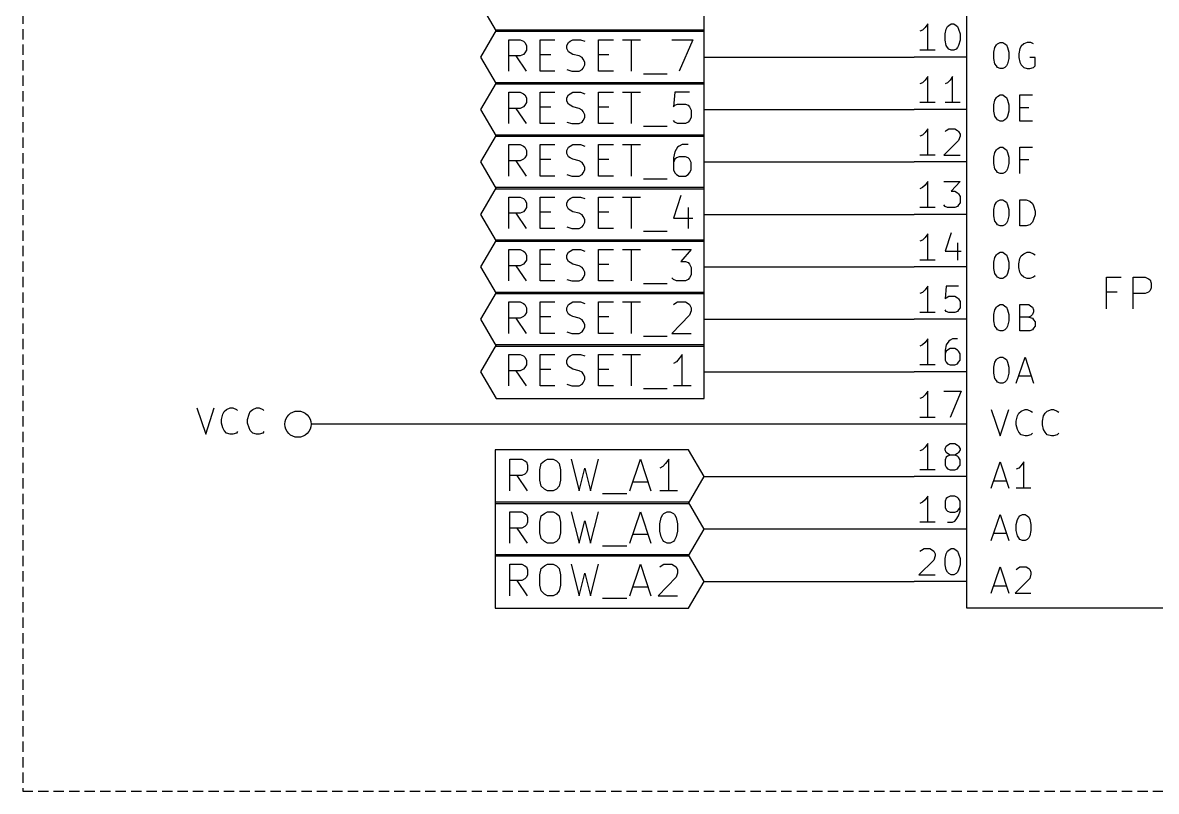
# Model space of a CAD drawing. Extents: x 18 to 282, y -194 to -20.
# Drawn here: x 139.7 to 194.6, y -94 to -56.8 of the extents above; entities that cross this region are included whole.
import ezdxf

# ---------------------------------------------------------------- set-up
doc = ezdxf.new("R2010")
doc.units = 0
doc.header["$MEASUREMENT"] = 0
doc.linetypes.add('DASHED', pattern=[0.75, 0.5, -0.25])
for name, color, linetype in [('BLUE3', 171, 'CONTINUOUS'), ('CYAN2', 4, 'CONTINUOUS'), ('GREEN2', 3, 'CONTINUOUS'), ('LYELLOW', 51, 'CONTINUOUS'), ('RED2', 1, 'CONTINUOUS')]:
    doc.layers.add(name, color=color, linetype=linetype)

msp = doc.modelspace()

# ---------------------------------------------------------------- linework, layer by layer
at = {"layer": 'BLUE3', "linetype": 'DASHED'}
for p, q in [((139.7, -20.32), (139.7, -93.98)), ((139.7, -93.98), (281.94, -93.98))]:
    msp.add_line(p, q, dxfattribs=at)
at = {"layer": 'CYAN2', "linetype": 'CONTINUOUS'}
for p, q in [((186.741, -58.1914), (186.792, -57.9628)), ((186.741, -58.4962), (186.741, -58.1914)), ((186.792, -57.9628), (186.868, -57.8358)), ((186.868, -57.8358), (186.919, -57.785)), ((186.919, -57.785), (187.046, -57.7088)), ((187.046, -57.7088), (187.173, -57.7088)), ((187.173, -57.7088), (187.274, -57.785)), ((187.274, -57.785), (187.35, -57.8358)), ((187.35, -57.8358), (187.401, -57.9628)), ((187.401, -57.9628), (187.477, -58.1914)), ((187.477, -58.1914), (187.477, -58.4962)), ((188.011, -58.0136), (187.96, -58.2676)), ((188.062, -57.8866), (188.011, -58.0136)), ((188.189, -57.785), (188.062, -57.8866)), ((188.366, -57.7088), (188.189, -57.785)), ((188.544, -57.7088), (188.366, -57.7088)), ((188.671, -57.785), (188.544, -57.7088)), ((186.792, -58.7502), (186.741, -58.4962)), ((186.868, -58.8518), (186.792, -58.7502)), ((187.401, -58.7502), (187.35, -58.8518)), ((187.477, -58.4962), (187.401, -58.7502)), ((187.96, -58.2676), (187.96, -58.4454)), ((187.96, -58.4454), (188.011, -58.674)), ((188.011, -58.674), (188.062, -58.801)), ((188.747, -58.4454), (188.493, -58.4454)), ((188.747, -58.8518), (188.747, -58.4454)), ((186.919, -58.928), (186.868, -58.8518)), ((187.046, -58.9788), (186.919, -58.928)), ((187.173, -58.9788), (187.046, -58.9788)), ((187.274, -58.928), (187.173, -58.9788)), ((187.35, -58.8518), (187.274, -58.928)), ((188.062, -58.801), (188.189, -58.928)), ((188.189, -58.928), (188.366, -58.9788)), ((188.366, -58.9788), (188.493, -58.9788)), ((188.493, -58.9788), (188.671, -58.928)), ((188.671, -58.928), (188.747, -58.8518)), ((186.792, -60.5028), (186.868, -60.3758)), ((186.868, -60.3758), (186.919, -60.325)), ((186.919, -60.325), (187.046, -60.2488)), ((187.046, -60.2488), (187.173, -60.2488)), ((187.173, -60.2488), (187.274, -60.325)), ((187.274, -60.325), (187.35, -60.3758)), ((187.35, -60.3758), (187.401, -60.5028)), ((188.011, -61.5188), (188.011, -60.2488)), ((188.011, -60.2488), (188.62, -60.2488)), ((186.741, -60.7314), (186.792, -60.5028)), ((186.741, -61.0362), (186.741, -60.7314)), ((187.401, -60.5028), (187.477, -60.7314)), ((187.477, -60.7314), (187.477, -61.0362)), ((188.011, -60.8584), (188.443, -60.8584)), ((186.792, -61.2902), (186.741, -61.0362)), ((186.868, -61.3918), (186.792, -61.2902)), ((186.919, -61.468), (186.868, -61.3918)), ((187.046, -61.5188), (186.919, -61.468)), ((187.274, -61.468), (187.173, -61.5188)), ((187.35, -61.3918), (187.274, -61.468)), ((187.401, -61.2902), (187.35, -61.3918)), ((187.477, -61.0362), (187.401, -61.2902)), ((187.173, -61.5188), (187.046, -61.5188)), ((188.62, -61.5188), (188.011, -61.5188)), ((186.741, -63.2714), (186.792, -63.0428)), ((186.792, -63.0428), (186.868, -62.9158)), ((186.868, -62.9158), (186.919, -62.865)), ((186.919, -62.865), (187.046, -62.7888)), ((187.046, -62.7888), (187.173, -62.7888)), ((187.173, -62.7888), (187.274, -62.865)), ((187.274, -62.865), (187.35, -62.9158)), ((187.35, -62.9158), (187.401, -63.0428)), ((187.401, -63.0428), (187.477, -63.2714)), ((188.011, -64.0588), (188.011, -62.7888)), ((188.011, -62.7888), (188.62, -62.7888)), ((186.741, -63.5762), (186.741, -63.2714)), ((186.792, -63.8302), (186.741, -63.5762)), ((187.477, -63.5762), (187.401, -63.8302)), ((187.477, -63.2714), (187.477, -63.5762)), ((188.443, -63.3984), (188.011, -63.3984)), ((186.868, -63.9318), (186.792, -63.8302)), ((186.919, -64.008), (186.868, -63.9318)), ((187.046, -64.0588), (186.919, -64.008)), ((187.173, -64.0588), (187.046, -64.0588)), ((187.274, -64.008), (187.173, -64.0588)), ((187.35, -63.9318), (187.274, -64.008)), ((187.401, -63.8302), (187.35, -63.9318)), ((186.919, -65.405), (187.046, -65.3288)), ((187.046, -65.3288), (187.173, -65.3288)), ((187.173, -65.3288), (187.274, -65.405)), ((188.011, -66.5988), (188.011, -65.3288)), ((188.011, -65.3288), (188.316, -65.3288)), ((188.316, -65.3288), (188.493, -65.405)), ((186.741, -65.8114), (186.792, -65.5828)), ((186.741, -66.1162), (186.741, -65.8114)), ((186.792, -65.5828), (186.868, -65.4558)), ((186.868, -65.4558), (186.919, -65.405)), ((187.274, -65.405), (187.35, -65.4558)), ((187.35, -65.4558), (187.401, -65.5828)), ((187.401, -65.5828), (187.477, -65.8114)), ((187.477, -65.8114), (187.477, -66.1162)), ((188.493, -65.405), (188.62, -65.5066)), ((188.62, -65.5066), (188.671, -65.6336)), ((188.671, -65.6336), (188.747, -65.8876)), ((188.747, -65.8876), (188.747, -66.0654)), ((186.792, -66.3702), (186.741, -66.1162)), ((186.868, -66.4718), (186.792, -66.3702)), ((187.401, -66.3702), (187.35, -66.4718)), ((187.477, -66.1162), (187.401, -66.3702)), ((188.62, -66.421), (188.493, -66.548)), ((188.671, -66.294), (188.62, -66.421)), ((188.747, -66.0654), (188.671, -66.294)), ((186.919, -66.548), (186.868, -66.4718)), ((187.046, -66.5988), (186.919, -66.548)), ((187.173, -66.5988), (187.046, -66.5988)), ((187.274, -66.548), (187.173, -66.5988)), ((187.35, -66.4718), (187.274, -66.548)), ((188.316, -66.5988), (188.011, -66.5988)), ((188.493, -66.548), (188.316, -66.5988)), ((186.792, -68.1228), (186.868, -67.9958)), ((186.868, -67.9958), (186.919, -67.945)), ((186.919, -67.945), (187.046, -67.8688)), ((187.046, -67.8688), (187.173, -67.8688)), ((187.173, -67.8688), (187.274, -67.945)), ((187.274, -67.945), (187.35, -67.9958)), ((187.35, -67.9958), (187.401, -68.1228)), ((188.011, -68.1736), (188.062, -68.0466)), ((188.062, -68.0466), (188.189, -67.945)), ((188.189, -67.945), (188.366, -67.8688)), ((188.366, -67.8688), (188.493, -67.8688)), ((188.493, -67.8688), (188.671, -67.945)), ((188.671, -67.945), (188.747, -67.9958)), ((186.741, -68.3514), (186.792, -68.1228)), ((186.741, -68.6562), (186.741, -68.3514)), ((187.401, -68.1228), (187.477, -68.3514)), ((187.477, -68.3514), (187.477, -68.6562)), ((187.96, -68.4276), (188.011, -68.1736)), ((187.96, -68.6054), (187.96, -68.4276)), ((188.011, -68.834), (187.96, -68.6054)), ((186.792, -68.9102), (186.741, -68.6562)), ((186.868, -69.0118), (186.792, -68.9102)), ((186.919, -69.088), (186.868, -69.0118)), ((187.046, -69.1388), (186.919, -69.088)), ((187.173, -69.1388), (187.046, -69.1388)), ((187.274, -69.088), (187.173, -69.1388)), ((187.35, -69.0118), (187.274, -69.088)), ((187.401, -68.9102), (187.35, -69.0118)), ((187.477, -68.6562), (187.401, -68.9102)), ((188.062, -68.961), (188.011, -68.834)), ((188.189, -69.088), (188.062, -68.961)), ((188.366, -69.1388), (188.189, -69.088)), ((188.493, -69.1388), (188.366, -69.1388)), ((188.671, -69.088), (188.493, -69.1388)), ((188.747, -69.0118), (188.671, -69.088)), ((192.202, -70.612), (192.202, -69.088)), ((192.202, -69.088), (192.913, -69.088)), ((193.497, -70.612), (193.497, -69.088)), ((193.497, -69.088), (194.081, -69.088)), ((194.081, -69.088), (194.234, -69.1642)), ((194.234, -69.1642), (194.31, -69.215)), ((194.31, -69.723), (194.234, -69.7992)), ((194.31, -69.215), (194.361, -69.3674)), ((194.361, -69.596), (194.31, -69.723)), ((194.361, -69.3674), (194.361, -69.596)), ((192.71, -69.7992), (192.202, -69.7992)), ((194.081, -69.8754), (193.497, -69.8754)), ((194.234, -69.7992), (194.081, -69.8754)), ((186.741, -70.8914), (186.792, -70.6628)), ((186.792, -70.6628), (186.868, -70.5358)), ((186.868, -70.5358), (186.919, -70.485)), ((186.919, -70.485), (187.046, -70.4088)), ((187.046, -70.4088), (187.173, -70.4088)), ((187.173, -70.4088), (187.274, -70.485)), ((187.274, -70.485), (187.35, -70.5358)), ((187.35, -70.5358), (187.401, -70.6628)), ((187.401, -70.6628), (187.477, -70.8914)), ((188.011, -71.6788), (188.011, -70.4088)), ((188.011, -70.4088), (188.443, -70.4088)), ((188.443, -70.4088), (188.544, -70.485)), ((188.544, -70.485), (188.62, -70.5358)), ((188.62, -70.5358), (188.671, -70.6628)), ((188.671, -70.7644), (188.62, -70.8914)), ((188.671, -70.6628), (188.671, -70.7644)), ((186.741, -71.1962), (186.741, -70.8914)), ((186.792, -71.4502), (186.741, -71.1962)), ((187.477, -71.1962), (187.401, -71.4502)), ((187.477, -70.8914), (187.477, -71.1962)), ((188.443, -71.0184), (188.011, -71.0184)), ((188.544, -70.9676), (188.443, -71.0184)), ((188.443, -71.0184), (188.62, -71.0692)), ((188.62, -70.8914), (188.544, -70.9676)), ((188.62, -71.0692), (188.671, -71.1454)), ((188.671, -71.1454), (188.747, -71.247)), ((188.747, -71.247), (188.747, -71.4502)), ((186.868, -71.5518), (186.792, -71.4502)), ((186.919, -71.628), (186.868, -71.5518)), ((187.046, -71.6788), (186.919, -71.628)), ((187.173, -71.6788), (187.046, -71.6788)), ((187.274, -71.628), (187.173, -71.6788)), ((187.35, -71.5518), (187.274, -71.628)), ((187.401, -71.4502), (187.35, -71.5518)), ((188.493, -71.6788), (188.011, -71.6788)), ((188.62, -71.628), (188.493, -71.6788)), ((188.671, -71.5518), (188.62, -71.628)), ((188.747, -71.4502), (188.671, -71.5518)), ((186.868, -73.0758), (186.919, -73.025)), ((186.919, -73.025), (187.046, -72.9488)), ((187.046, -72.9488), (187.173, -72.9488)), ((187.173, -72.9488), (187.274, -73.025)), ((187.274, -73.025), (187.35, -73.0758)), ((187.833, -74.2188), (188.265, -72.9488)), ((188.265, -72.9488), (188.671, -74.2188)), ((186.741, -73.4314), (186.792, -73.2028)), ((186.741, -73.7362), (186.741, -73.4314)), ((186.792, -73.2028), (186.868, -73.0758)), ((187.35, -73.0758), (187.401, -73.2028)), ((187.401, -73.2028), (187.477, -73.4314)), ((187.477, -73.4314), (187.477, -73.7362)), ((186.792, -73.9902), (186.741, -73.7362)), ((186.868, -74.0918), (186.792, -73.9902)), ((186.919, -74.168), (186.868, -74.0918)), ((187.35, -74.0918), (187.274, -74.168)), ((187.401, -73.9902), (187.35, -74.0918)), ((187.477, -73.7362), (187.401, -73.9902)), ((187.96, -73.8632), (188.544, -73.8632)), ((187.046, -74.2188), (186.919, -74.168)), ((187.173, -74.2188), (187.046, -74.2188)), ((187.274, -74.168), (187.173, -74.2188)), ((148.133, -75.4126), (148.565, -76.6826)), ((148.565, -76.6826), (148.971, -75.4126)), ((149.327, -75.9714), (149.403, -75.7174)), ((149.403, -75.7174), (149.454, -75.5904)), ((149.454, -75.5904), (149.581, -75.4888)), ((149.581, -75.4888), (149.758, -75.4126)), ((149.758, -75.4126), (149.885, -75.4126)), ((149.885, -75.4126), (150.063, -75.4888)), ((150.063, -75.4888), (150.114, -75.5396)), ((150.597, -75.9714), (150.673, -75.7174)), ((150.673, -75.7174), (150.724, -75.5904)), ((150.724, -75.5904), (150.851, -75.4888)), ((150.851, -75.4888), (151.028, -75.4126)), ((151.028, -75.4126), (151.155, -75.4126)), ((151.155, -75.4126), (151.333, -75.4888)), ((151.333, -75.4888), (151.384, -75.5396)), ((186.614, -75.4888), (187.046, -76.7588)), ((187.046, -76.7588), (187.477, -75.4888)), ((187.884, -75.7936), (187.96, -75.6666)), ((187.96, -75.6666), (188.062, -75.565)), ((188.062, -75.565), (188.265, -75.4888)), ((188.265, -75.4888), (188.366, -75.4888)), ((188.366, -75.4888), (188.544, -75.565)), ((188.544, -75.565), (188.62, -75.6158)), ((189.154, -75.7936), (189.23, -75.6666)), ((189.23, -75.6666), (189.332, -75.565)), ((189.332, -75.565), (189.535, -75.4888)), ((189.535, -75.4888), (189.636, -75.4888)), ((189.636, -75.4888), (189.814, -75.565)), ((189.814, -75.565), (189.89, -75.6158)), ((149.327, -76.1492), (149.327, -75.9714)), ((149.403, -76.3778), (149.327, -76.1492)), ((150.597, -76.1492), (150.597, -75.9714)), ((150.673, -76.3778), (150.597, -76.1492)), ((187.833, -76.0476), (187.884, -75.7936)), ((187.833, -76.2254), (187.833, -76.0476)), ((187.884, -76.454), (187.833, -76.2254)), ((189.103, -76.0476), (189.154, -75.7936)), ((189.103, -76.2254), (189.103, -76.0476)), ((189.154, -76.454), (189.103, -76.2254)), ((149.454, -76.5048), (149.403, -76.3778)), ((149.581, -76.6318), (149.454, -76.5048)), ((149.758, -76.6826), (149.581, -76.6318)), ((149.885, -76.6826), (149.758, -76.6826)), ((150.063, -76.6318), (149.885, -76.6826)), ((150.114, -76.5556), (150.063, -76.6318)), ((150.724, -76.5048), (150.673, -76.3778)), ((150.851, -76.6318), (150.724, -76.5048)), ((151.028, -76.6826), (150.851, -76.6318)), ((151.155, -76.6826), (151.028, -76.6826)), ((151.333, -76.6318), (151.155, -76.6826)), ((151.384, -76.5556), (151.333, -76.6318)), ((187.96, -76.581), (187.884, -76.454)), ((188.062, -76.708), (187.96, -76.581)), ((188.265, -76.7588), (188.062, -76.708)), ((188.366, -76.7588), (188.265, -76.7588)), ((188.544, -76.708), (188.366, -76.7588)), ((188.62, -76.6318), (188.544, -76.708)), ((189.23, -76.581), (189.154, -76.454)), ((189.332, -76.708), (189.23, -76.581)), ((189.535, -76.7588), (189.332, -76.708)), ((189.636, -76.7588), (189.535, -76.7588)), ((189.814, -76.708), (189.636, -76.7588)), ((189.89, -76.6318), (189.814, -76.708)), ((186.614, -79.2988), (187.046, -78.0288)), ((187.046, -78.0288), (187.477, -79.2988)), ((187.96, -78.3336), (187.833, -78.3844)), ((188.062, -78.2066), (187.96, -78.3336)), ((188.189, -78.0288), (188.062, -78.2066)), ((188.189, -79.2988), (188.189, -78.0288)), ((186.741, -78.9432), (187.35, -78.9432)), ((188.544, -79.2988), (187.833, -79.2988)), ((186.614, -81.8388), (187.046, -80.5688)), ((187.046, -80.5688), (187.477, -81.8388)), ((187.884, -80.8228), (187.96, -80.6958)), ((187.96, -80.6958), (188.011, -80.645)), ((188.011, -80.645), (188.138, -80.5688)), ((188.138, -80.5688), (188.265, -80.5688)), ((188.265, -80.5688), (188.366, -80.645)), ((188.366, -80.645), (188.443, -80.6958)), ((188.443, -80.6958), (188.493, -80.8228)), ((187.833, -81.0514), (187.884, -80.8228)), ((187.833, -81.3562), (187.833, -81.0514)), ((188.493, -80.8228), (188.544, -81.0514)), ((188.544, -81.0514), (188.544, -81.3562)), ((186.741, -81.4832), (187.35, -81.4832)), ((187.884, -81.6102), (187.833, -81.3562)), ((187.96, -81.7118), (187.884, -81.6102)), ((188.011, -81.788), (187.96, -81.7118)), ((188.138, -81.8388), (188.011, -81.788)), ((188.366, -81.788), (188.265, -81.8388)), ((188.443, -81.7118), (188.366, -81.788)), ((188.493, -81.6102), (188.443, -81.7118)), ((188.544, -81.3562), (188.493, -81.6102)), ((188.265, -81.8388), (188.138, -81.8388)), ((186.614, -84.3788), (187.046, -83.1088)), ((187.046, -83.1088), (187.477, -84.3788)), ((187.833, -83.2358), (187.884, -83.185)), ((187.884, -83.185), (188.011, -83.1088)), ((188.011, -83.1088), (188.316, -83.1088)), ((188.316, -83.1088), (188.443, -83.185)), ((188.443, -83.185), (188.493, -83.2358)), ((188.493, -83.2358), (188.544, -83.3628)), ((188.544, -83.4644), (188.493, -83.6676)), ((188.544, -83.3628), (188.544, -83.4644)), ((188.493, -83.6676), (187.782, -84.3788)), ((186.741, -84.0232), (187.35, -84.0232)), ((187.782, -84.3788), (188.544, -84.3788))]:
    msp.add_line(p, q, dxfattribs=at)
at = {"layer": 'GREEN2', "linetype": 'CONTINUOUS'}
for p, q in [((172.72, -58.42), (182.88, -58.42)), ((172.72, -60.96), (182.88, -60.96)), ((172.72, -63.5), (182.88, -63.5)), ((172.72, -66.04), (182.88, -66.04)), ((172.72, -68.58), (182.88, -68.58)), ((172.72, -71.12), (182.88, -71.12)), ((172.72, -73.66), (182.88, -73.66)), ((182.88, -76.2), (154.94, -76.2)), ((172.72, -78.74), (182.88, -78.74)), ((182.88, -81.28), (172.72, -81.28)), ((172.72, -83.82), (182.88, -83.82))]:
    msp.add_line(p, q, dxfattribs=at)
at = {"layer": 'LYELLOW', "linetype": 'CONTINUOUS'}
for p, q in [((185.42, -34.29), (185.42, -85.09)), ((185.42, -85.09), (208.28, -85.09))]:
    msp.add_line(p, q, dxfattribs=at)
at = {"layer": 'RED2', "linetype": 'CONTINUOUS'}
for p, q in [((185.42, -34.29), (185.42, -85.09)), ((161.874, -55.88), (162.636, -57.1754)), ((172.72, -57.1754), (172.72, -55.88)), ((183.413, -56.9976), (183.286, -57.1246)), ((183.54, -56.8198), (183.413, -56.9976)), ((183.54, -58.0898), (183.54, -56.8198)), ((184.379, -57.3024), (184.429, -57.0738)), ((184.429, -57.0738), (184.506, -56.9468)), ((184.506, -56.9468), (184.556, -56.896)), ((184.556, -56.896), (184.683, -56.8198)), ((184.683, -56.8198), (184.81, -56.8198)), ((184.81, -56.8198), (184.912, -56.896)), ((184.912, -56.896), (184.988, -56.9468)), ((184.988, -56.9468), (185.039, -57.0738)), ((185.039, -57.0738), (185.115, -57.3024)), ((162.636, -57.1246), (161.874, -58.42)), ((172.72, -57.1246), (162.636, -57.1246)), ((162.636, -57.1754), (172.72, -57.1754)), ((163.246, -59.1058), (163.246, -57.5818)), ((163.246, -57.5818), (163.805, -57.5818)), ((163.805, -57.5818), (163.957, -57.658)), ((163.957, -57.658), (164.033, -57.7088)), ((164.77, -59.1058), (164.77, -57.5818)), ((164.77, -57.5818), (165.481, -57.5818)), ((166.141, -57.7088), (166.218, -57.658)), ((166.218, -57.658), (166.345, -57.5818)), ((166.345, -57.5818), (166.726, -57.5818)), ((166.726, -57.5818), (166.929, -57.658)), ((167.589, -59.1058), (167.589, -57.5818)), ((167.589, -57.5818), (168.326, -57.5818)), ((168.758, -57.5818), (169.621, -57.5818)), ((169.189, -59.1058), (169.189, -57.5818)), ((171.145, -57.5818), (172.161, -57.5818)), ((172.161, -57.5818), (171.501, -59.1058)), ((172.72, -58.42), (172.72, -57.1246)), ((183.286, -57.1246), (183.159, -57.1754)), ((184.379, -57.6072), (184.379, -57.3024)), ((184.429, -57.8612), (184.379, -57.6072)), ((185.115, -57.6072), (185.039, -57.8612)), ((185.115, -57.3024), (185.115, -57.6072)), ((164.033, -57.7088), (164.109, -57.8612)), ((164.109, -58.0898), (164.033, -58.2168)), ((164.109, -57.8612), (164.109, -58.0898)), ((166.065, -57.8612), (166.141, -57.7088)), ((166.065, -58.0136), (166.065, -57.8612)), ((166.141, -58.166), (166.065, -58.0136)), ((166.218, -58.2168), (166.141, -58.166)), ((183.896, -58.0898), (183.159, -58.0898)), ((184.506, -57.9628), (184.429, -57.8612)), ((184.556, -58.039), (184.506, -57.9628)), ((184.683, -58.0898), (184.556, -58.039)), ((184.81, -58.0898), (184.683, -58.0898)), ((184.912, -58.039), (184.81, -58.0898)), ((184.988, -57.9628), (184.912, -58.039)), ((185.039, -57.8612), (184.988, -57.9628)), ((161.874, -58.42), (162.636, -59.7154)), ((163.805, -58.3692), (163.246, -58.3692)), ((164.109, -59.1058), (163.601, -58.3692)), ((163.957, -58.293), (163.805, -58.3692)), ((164.033, -58.2168), (163.957, -58.293)), ((164.77, -58.293), (165.278, -58.293)), ((166.345, -58.293), (166.218, -58.2168)), ((166.649, -58.3692), (166.345, -58.293)), ((166.802, -58.4454), (166.649, -58.3692)), ((166.853, -58.5216), (166.802, -58.4454)), ((166.929, -58.674), (166.853, -58.5216)), ((166.929, -58.801), (166.929, -58.674)), ((167.589, -58.293), (168.097, -58.293)), ((172.72, -59.7154), (172.72, -58.42)), ((185.42, -58.42), (182.88, -58.42)), ((165.481, -59.1058), (164.77, -59.1058)), ((166.065, -59.0296), (166.294, -59.1058)), ((166.294, -59.1058), (166.649, -59.1058)), ((166.649, -59.1058), (166.802, -59.0296)), ((166.802, -59.0296), (166.853, -58.9534)), ((166.853, -58.9534), (166.929, -58.801)), ((168.326, -59.1058), (167.589, -59.1058)), ((169.774, -59.2328), (170.917, -59.2328)), ((162.636, -59.6646), (161.874, -60.96)), ((172.72, -59.6646), (162.636, -59.6646)), ((162.636, -59.7154), (172.72, -59.7154)), ((172.72, -60.96), (172.72, -59.6646)), ((183.286, -59.6646), (183.159, -59.7154)), ((183.413, -59.5376), (183.286, -59.6646)), ((183.54, -59.3598), (183.413, -59.5376)), ((183.54, -60.6298), (183.54, -59.3598)), ((184.506, -59.6646), (184.379, -59.7154)), ((184.633, -59.5376), (184.506, -59.6646)), ((184.734, -59.3598), (184.633, -59.5376)), ((184.734, -60.6298), (184.734, -59.3598)), ((163.246, -61.6458), (163.246, -60.1218)), ((163.246, -60.1218), (163.805, -60.1218)), ((163.805, -60.1218), (163.957, -60.198)), ((163.957, -60.198), (164.033, -60.2488)), ((164.033, -60.2488), (164.109, -60.4012)), ((164.109, -60.4012), (164.109, -60.6298)), ((164.77, -61.6458), (164.77, -60.1218)), ((164.77, -60.1218), (165.481, -60.1218)), ((166.065, -60.4012), (166.141, -60.2488)), ((166.065, -60.5536), (166.065, -60.4012)), ((166.141, -60.2488), (166.218, -60.198)), ((166.218, -60.198), (166.345, -60.1218)), ((166.345, -60.1218), (166.726, -60.1218)), ((166.726, -60.1218), (166.929, -60.198)), ((167.589, -61.6458), (167.589, -60.1218)), ((167.589, -60.1218), (168.326, -60.1218)), ((168.758, -60.1218), (169.621, -60.1218)), ((169.189, -61.6458), (169.189, -60.1218)), ((171.298, -60.1218), (171.221, -60.833)), ((172.009, -60.1218), (171.298, -60.1218)), ((163.805, -60.9092), (163.246, -60.9092)), ((164.109, -61.6458), (163.601, -60.9092)), ((163.957, -60.833), (163.805, -60.9092)), ((164.033, -60.7568), (163.957, -60.833)), ((164.109, -60.6298), (164.033, -60.7568)), ((164.77, -60.833), (165.278, -60.833)), ((166.141, -60.706), (166.065, -60.5536)), ((166.218, -60.7568), (166.141, -60.706)), ((166.345, -60.833), (166.218, -60.7568)), ((166.649, -60.9092), (166.345, -60.833)), ((166.802, -60.9854), (166.649, -60.9092)), ((167.589, -60.833), (168.097, -60.833)), ((171.221, -60.833), (171.298, -60.7568)), ((171.298, -60.7568), (171.425, -60.706)), ((171.425, -60.706), (171.806, -60.706)), ((171.806, -60.706), (171.933, -60.7568)), ((171.933, -60.7568), (172.009, -60.833)), ((172.009, -60.833), (172.085, -60.9854)), ((183.896, -60.6298), (183.159, -60.6298)), ((185.115, -60.6298), (184.379, -60.6298)), ((161.874, -60.96), (162.636, -62.2554)), ((166.853, -61.0616), (166.802, -60.9854)), ((166.802, -61.5696), (166.853, -61.4934)), ((166.929, -61.214), (166.853, -61.0616)), ((166.853, -61.4934), (166.929, -61.341)), ((166.929, -61.341), (166.929, -61.214)), ((171.298, -61.5696), (171.221, -61.4934)), ((172.009, -61.4934), (171.933, -61.5696)), ((172.085, -61.341), (172.009, -61.4934)), ((172.085, -60.9854), (172.085, -61.341)), ((172.72, -62.2554), (172.72, -60.96)), ((185.42, -60.96), (182.88, -60.96)), ((165.481, -61.6458), (164.77, -61.6458)), ((166.065, -61.5696), (166.294, -61.6458)), ((166.294, -61.6458), (166.649, -61.6458)), ((166.649, -61.6458), (166.802, -61.5696)), ((168.326, -61.6458), (167.589, -61.6458)), ((169.774, -61.7728), (170.917, -61.7728)), ((171.425, -61.6458), (171.298, -61.5696)), ((171.806, -61.6458), (171.425, -61.6458)), ((171.933, -61.5696), (171.806, -61.6458)), ((183.54, -61.8998), (183.413, -62.0776)), ((183.54, -63.1698), (183.54, -61.8998)), ((184.379, -62.0268), (184.429, -61.976)), ((184.429, -61.976), (184.556, -61.8998)), ((184.556, -61.8998), (184.861, -61.8998)), ((184.861, -61.8998), (184.988, -61.976)), ((184.988, -61.976), (185.039, -62.0268)), ((185.039, -62.0268), (185.115, -62.1538)), ((162.636, -62.2046), (161.874, -63.5)), ((172.72, -62.2046), (162.636, -62.2046)), ((162.636, -62.2554), (172.72, -62.2554)), ((172.72, -63.5), (172.72, -62.2046)), ((183.286, -62.2046), (183.159, -62.2554)), ((183.413, -62.0776), (183.286, -62.2046)), ((185.039, -62.4586), (184.328, -63.1698)), ((185.115, -62.2554), (185.039, -62.4586)), ((185.115, -62.1538), (185.115, -62.2554)), ((163.246, -64.1858), (163.246, -62.6618)), ((163.246, -62.6618), (163.805, -62.6618)), ((163.805, -62.6618), (163.957, -62.738)), ((163.957, -62.738), (164.033, -62.7888)), ((164.033, -62.7888), (164.109, -62.9412)), ((164.109, -62.9412), (164.109, -63.1698)), ((164.77, -64.1858), (164.77, -62.6618)), ((164.77, -62.6618), (165.481, -62.6618)), ((166.065, -62.9412), (166.141, -62.7888)), ((166.065, -63.0936), (166.065, -62.9412)), ((166.141, -63.246), (166.065, -63.0936)), ((166.141, -62.7888), (166.218, -62.738)), ((166.218, -62.738), (166.345, -62.6618)), ((166.345, -62.6618), (166.726, -62.6618)), ((166.726, -62.6618), (166.929, -62.738)), ((167.589, -64.1858), (167.589, -62.6618)), ((167.589, -62.6618), (168.326, -62.6618)), ((168.758, -62.6618), (169.621, -62.6618)), ((169.189, -64.1858), (169.189, -62.6618)), ((171.298, -63.0174), (171.221, -63.2968)), ((171.425, -62.7888), (171.298, -63.0174)), ((171.501, -62.738), (171.425, -62.7888)), ((171.653, -62.6618), (171.501, -62.738)), ((171.933, -62.6618), (171.653, -62.6618)), ((161.874, -63.5), (162.636, -64.7954)), ((163.805, -63.4492), (163.246, -63.4492)), ((164.109, -64.1858), (163.601, -63.4492)), ((163.957, -63.373), (163.805, -63.4492)), ((164.033, -63.2968), (163.957, -63.373)), ((164.109, -63.1698), (164.033, -63.2968)), ((164.77, -63.373), (165.278, -63.373)), ((166.218, -63.2968), (166.141, -63.246)), ((166.345, -63.373), (166.218, -63.2968)), ((166.649, -63.4492), (166.345, -63.373)), ((166.802, -63.5254), (166.649, -63.4492)), ((166.853, -63.6016), (166.802, -63.5254)), ((166.929, -63.754), (166.853, -63.6016)), ((167.589, -63.373), (168.097, -63.373)), ((171.221, -63.2968), (171.221, -63.881)), ((171.298, -63.373), (171.221, -63.5254)), ((171.374, -63.2968), (171.298, -63.373)), ((171.501, -63.246), (171.374, -63.2968)), ((171.806, -63.246), (171.501, -63.246)), ((171.933, -63.2968), (171.806, -63.246)), ((172.009, -63.373), (171.933, -63.2968)), ((172.085, -63.5254), (172.009, -63.373)), ((172.085, -63.881), (172.085, -63.5254)), ((172.72, -64.7954), (172.72, -63.5)), ((185.42, -63.5), (182.88, -63.5)), ((183.896, -63.1698), (183.159, -63.1698)), ((184.328, -63.1698), (185.115, -63.1698)), ((165.481, -64.1858), (164.77, -64.1858)), ((166.065, -64.1096), (166.294, -64.1858)), ((166.294, -64.1858), (166.649, -64.1858)), ((166.649, -64.1858), (166.802, -64.1096)), ((166.802, -64.1096), (166.853, -64.0334)), ((166.853, -64.0334), (166.929, -63.881)), ((166.929, -63.881), (166.929, -63.754)), ((168.326, -64.1858), (167.589, -64.1858)), ((171.221, -63.881), (171.298, -64.0334)), ((171.298, -64.0334), (171.374, -64.1096)), ((171.374, -64.1096), (171.501, -64.1858)), ((171.501, -64.1858), (171.806, -64.1858)), ((171.806, -64.1858), (171.933, -64.1096)), ((171.933, -64.1096), (172.009, -64.0334)), ((172.009, -64.0334), (172.085, -63.881)), ((162.636, -64.7446), (161.874, -66.04)), ((172.72, -64.7446), (162.636, -64.7446)), ((162.636, -64.7954), (172.72, -64.7954)), ((169.774, -64.3128), (170.917, -64.3128)), ((172.72, -66.04), (172.72, -64.7446)), ((183.286, -64.7446), (183.159, -64.7954)), ((183.413, -64.6176), (183.286, -64.7446)), ((183.54, -64.4398), (183.413, -64.6176)), ((183.54, -65.7098), (183.54, -64.4398)), ((184.328, -64.4398), (185.115, -64.4398)), ((185.115, -64.4398), (184.683, -64.9224)), ((163.246, -66.7258), (163.246, -65.2018)), ((163.246, -65.2018), (163.805, -65.2018)), ((163.805, -65.2018), (163.957, -65.278)), ((163.957, -65.278), (164.033, -65.3288)), ((164.033, -65.3288), (164.109, -65.4812)), ((164.77, -66.7258), (164.77, -65.2018)), ((164.77, -65.2018), (165.481, -65.2018)), ((166.065, -65.4812), (166.141, -65.3288)), ((166.141, -65.3288), (166.218, -65.278)), ((166.218, -65.278), (166.345, -65.2018)), ((166.345, -65.2018), (166.726, -65.2018)), ((166.726, -65.2018), (166.929, -65.278)), ((167.589, -66.7258), (167.589, -65.2018)), ((167.589, -65.2018), (168.326, -65.2018)), ((168.758, -65.2018), (169.621, -65.2018)), ((169.189, -66.7258), (169.189, -65.2018)), ((171.577, -65.1256), (171.221, -66.2178)), ((184.683, -64.9224), (184.861, -64.9224)), ((184.861, -64.9224), (184.988, -64.9986)), ((184.988, -64.9986), (185.039, -65.0494)), ((185.039, -65.0494), (185.115, -65.1764)), ((185.115, -65.1764), (185.115, -65.4812)), ((164.033, -65.8368), (163.957, -65.913)), ((164.109, -65.7098), (164.033, -65.8368)), ((164.109, -65.4812), (164.109, -65.7098)), ((166.065, -65.6336), (166.065, -65.4812)), ((166.141, -65.786), (166.065, -65.6336)), ((166.218, -65.8368), (166.141, -65.786)), ((166.345, -65.913), (166.218, -65.8368)), ((171.933, -65.7098), (171.933, -66.7258)), ((183.896, -65.7098), (183.159, -65.7098)), ((184.379, -65.659), (184.328, -65.5828)), ((184.506, -65.7098), (184.379, -65.659)), ((184.861, -65.7098), (184.506, -65.7098)), ((184.988, -65.659), (184.861, -65.7098)), ((185.039, -65.5828), (184.988, -65.659)), ((185.115, -65.4812), (185.039, -65.5828)), ((161.874, -66.04), (162.636, -67.3354)), ((163.805, -65.9892), (163.246, -65.9892)), ((164.109, -66.7258), (163.601, -65.9892)), ((163.957, -65.913), (163.805, -65.9892)), ((164.77, -65.913), (165.278, -65.913)), ((166.649, -65.9892), (166.345, -65.913)), ((166.802, -66.0654), (166.649, -65.9892)), ((166.853, -66.1416), (166.802, -66.0654)), ((166.929, -66.294), (166.853, -66.1416)), ((166.853, -66.5734), (166.929, -66.421)), ((166.929, -66.421), (166.929, -66.294)), ((167.589, -65.913), (168.097, -65.913)), ((171.221, -66.2178), (172.161, -66.2178)), ((172.72, -67.3354), (172.72, -66.04)), ((185.42, -66.04), (182.88, -66.04)), ((165.481, -66.7258), (164.77, -66.7258)), ((166.065, -66.6496), (166.294, -66.7258)), ((166.294, -66.7258), (166.649, -66.7258)), ((166.649, -66.7258), (166.802, -66.6496)), ((166.802, -66.6496), (166.853, -66.5734)), ((168.326, -66.7258), (167.589, -66.7258)), ((169.774, -66.8528), (170.917, -66.8528)), ((183.54, -66.9798), (183.413, -67.1576)), ((183.54, -68.2498), (183.54, -66.9798)), ((184.683, -66.929), (184.379, -67.818)), ((162.636, -67.2846), (161.874, -68.58)), ((172.72, -67.2846), (162.636, -67.2846)), ((162.636, -67.3354), (172.72, -67.3354)), ((172.72, -68.58), (172.72, -67.2846)), ((183.286, -67.2846), (183.159, -67.3354)), ((183.413, -67.1576), (183.286, -67.2846)), ((184.988, -67.4116), (184.988, -68.2498)), ((163.246, -69.2658), (163.246, -67.7418)), ((163.246, -67.7418), (163.805, -67.7418)), ((163.805, -67.7418), (163.957, -67.818)), ((163.957, -67.818), (164.033, -67.8688)), ((164.033, -67.8688), (164.109, -68.0212)), ((164.109, -68.0212), (164.109, -68.2498)), ((164.77, -69.2658), (164.77, -67.7418)), ((164.77, -67.7418), (165.481, -67.7418)), ((166.065, -68.0212), (166.141, -67.8688)), ((166.065, -68.1736), (166.065, -68.0212)), ((166.141, -67.8688), (166.218, -67.818)), ((166.218, -67.818), (166.345, -67.7418)), ((166.345, -67.7418), (166.726, -67.7418)), ((166.726, -67.7418), (166.929, -67.818)), ((167.589, -69.2658), (167.589, -67.7418)), ((167.589, -67.7418), (168.326, -67.7418)), ((168.758, -67.7418), (169.621, -67.7418)), ((169.189, -69.2658), (169.189, -67.7418)), ((171.145, -67.7418), (172.085, -67.7418)), ((172.085, -67.7418), (171.577, -68.326)), ((184.379, -67.818), (185.166, -67.818)), ((161.874, -68.58), (162.636, -69.8754)), ((163.805, -68.5292), (163.246, -68.5292)), ((164.109, -69.2658), (163.601, -68.5292)), ((163.957, -68.453), (163.805, -68.5292)), ((164.033, -68.3768), (163.957, -68.453)), ((164.109, -68.2498), (164.033, -68.3768)), ((164.77, -68.453), (165.278, -68.453)), ((166.141, -68.326), (166.065, -68.1736)), ((166.218, -68.3768), (166.141, -68.326)), ((166.345, -68.453), (166.218, -68.3768)), ((166.649, -68.5292), (166.345, -68.453)), ((166.802, -68.6054), (166.649, -68.5292)), ((166.853, -68.6816), (166.802, -68.6054)), ((167.589, -68.453), (168.097, -68.453)), ((171.577, -68.326), (171.806, -68.326)), ((171.806, -68.326), (171.933, -68.3768)), ((171.933, -68.3768), (172.009, -68.453)), ((172.009, -68.453), (172.085, -68.6054)), ((172.085, -68.6054), (172.085, -68.961)), ((172.72, -69.8754), (172.72, -68.58)), ((185.42, -68.58), (182.88, -68.58)), ((183.896, -68.2498), (183.159, -68.2498)), ((166.065, -69.1896), (166.294, -69.2658)), ((166.649, -69.2658), (166.802, -69.1896)), ((166.802, -69.1896), (166.853, -69.1134)), ((166.929, -68.834), (166.853, -68.6816)), ((166.853, -69.1134), (166.929, -68.961)), ((166.929, -68.961), (166.929, -68.834)), ((171.221, -69.1896), (171.145, -69.1134)), ((171.374, -69.2658), (171.221, -69.1896)), ((171.933, -69.1896), (171.806, -69.2658)), ((172.009, -69.1134), (171.933, -69.1896)), ((172.085, -68.961), (172.009, -69.1134)), ((165.481, -69.2658), (164.77, -69.2658)), ((166.294, -69.2658), (166.649, -69.2658)), ((168.326, -69.2658), (167.589, -69.2658)), ((169.774, -69.3928), (170.917, -69.3928)), ((171.806, -69.2658), (171.374, -69.2658)), ((183.413, -69.6976), (183.286, -69.8246)), ((183.54, -69.5198), (183.413, -69.6976)), ((183.54, -70.7898), (183.54, -69.5198)), ((184.429, -69.5198), (184.379, -70.1294)), ((185.039, -69.5198), (184.429, -69.5198)), ((162.636, -69.8246), (161.874, -71.12)), ((172.72, -69.8246), (162.636, -69.8246)), ((162.636, -69.8754), (172.72, -69.8754)), ((163.246, -71.8058), (163.246, -70.2818)), ((163.246, -70.2818), (163.805, -70.2818)), ((163.805, -70.2818), (163.957, -70.358)), ((164.77, -71.8058), (164.77, -70.2818)), ((164.77, -70.2818), (165.481, -70.2818)), ((166.218, -70.358), (166.345, -70.2818)), ((166.345, -70.2818), (166.726, -70.2818)), ((166.726, -70.2818), (166.929, -70.358)), ((167.589, -71.8058), (167.589, -70.2818)), ((167.589, -70.2818), (168.326, -70.2818)), ((168.758, -70.2818), (169.621, -70.2818)), ((169.189, -71.8058), (169.189, -70.2818)), ((171.298, -70.358), (171.425, -70.2818)), ((171.425, -70.2818), (171.806, -70.2818)), ((171.806, -70.2818), (171.933, -70.358)), ((172.72, -71.12), (172.72, -69.8246)), ((183.286, -69.8246), (183.159, -69.8754)), ((184.379, -70.1294), (184.429, -70.0786)), ((184.429, -70.0786), (184.556, -70.0024)), ((184.556, -70.0024), (184.861, -70.0024)), ((184.861, -70.0024), (184.988, -70.0786)), ((184.988, -70.0786), (185.039, -70.1294)), ((185.039, -70.1294), (185.115, -70.2564)), ((185.115, -70.2564), (185.115, -70.5612)), ((163.957, -70.358), (164.033, -70.4088)), ((164.033, -70.4088), (164.109, -70.5612)), ((164.109, -70.7898), (164.033, -70.9168)), ((164.109, -70.5612), (164.109, -70.7898)), ((166.065, -70.5612), (166.141, -70.4088)), ((166.065, -70.7136), (166.065, -70.5612)), ((166.141, -70.866), (166.065, -70.7136)), ((166.141, -70.4088), (166.218, -70.358)), ((171.221, -70.4088), (171.298, -70.358)), ((171.933, -70.358), (172.009, -70.4088)), ((172.009, -70.4088), (172.085, -70.5612)), ((172.085, -70.7136), (172.009, -70.9168)), ((172.085, -70.5612), (172.085, -70.7136)), ((183.896, -70.7898), (183.159, -70.7898)), ((184.429, -70.739), (184.379, -70.6628)), ((184.556, -70.7898), (184.429, -70.739)), ((184.861, -70.7898), (184.556, -70.7898)), ((184.988, -70.739), (184.861, -70.7898)), ((185.039, -70.6628), (184.988, -70.739)), ((185.115, -70.5612), (185.039, -70.6628)), ((161.874, -71.12), (162.636, -72.4154)), ((163.805, -71.0692), (163.246, -71.0692)), ((164.109, -71.8058), (163.601, -71.0692)), ((163.957, -70.993), (163.805, -71.0692)), ((164.033, -70.9168), (163.957, -70.993)), ((164.77, -70.993), (165.278, -70.993)), ((166.218, -70.9168), (166.141, -70.866)), ((166.345, -70.993), (166.218, -70.9168)), ((166.649, -71.0692), (166.345, -70.993)), ((166.802, -71.1454), (166.649, -71.0692)), ((166.853, -71.2216), (166.802, -71.1454)), ((166.929, -71.374), (166.853, -71.2216)), ((166.929, -71.501), (166.929, -71.374)), ((167.589, -70.993), (168.097, -70.993)), ((172.009, -70.9168), (171.145, -71.8058)), ((172.72, -72.4154), (172.72, -71.12)), ((185.42, -71.12), (182.88, -71.12)), ((165.481, -71.8058), (164.77, -71.8058)), ((166.065, -71.7296), (166.294, -71.8058)), ((166.294, -71.8058), (166.649, -71.8058)), ((166.649, -71.8058), (166.802, -71.7296)), ((166.802, -71.7296), (166.853, -71.6534)), ((166.853, -71.6534), (166.929, -71.501)), ((168.326, -71.8058), (167.589, -71.8058)), ((169.774, -71.9328), (170.917, -71.9328)), ((171.145, -71.8058), (172.085, -71.8058)), ((162.636, -72.3646), (161.874, -73.66)), ((172.72, -72.3646), (162.636, -72.3646)), ((162.636, -72.4154), (172.72, -72.4154)), ((172.72, -73.66), (172.72, -72.3646)), ((183.286, -72.3646), (183.159, -72.4154)), ((183.413, -72.2376), (183.286, -72.3646)), ((183.54, -72.0598), (183.413, -72.2376)), ((183.54, -73.3298), (183.54, -72.0598)), ((184.429, -72.3646), (184.379, -72.6186)), ((184.556, -72.1868), (184.429, -72.3646)), ((184.633, -72.136), (184.556, -72.1868)), ((184.734, -72.0598), (184.633, -72.136)), ((184.988, -72.0598), (184.734, -72.0598)), ((163.246, -74.3458), (163.246, -72.8218)), ((163.246, -72.8218), (163.805, -72.8218)), ((163.805, -72.8218), (163.957, -72.898)), ((163.957, -72.898), (164.033, -72.9488)), ((164.033, -72.9488), (164.109, -73.1012)), ((164.77, -74.3458), (164.77, -72.8218)), ((164.77, -72.8218), (165.481, -72.8218)), ((166.065, -73.1012), (166.141, -72.9488)), ((166.141, -72.9488), (166.218, -72.898)), ((166.218, -72.898), (166.345, -72.8218)), ((166.345, -72.8218), (166.726, -72.8218)), ((166.726, -72.8218), (166.929, -72.898)), ((167.589, -74.3458), (167.589, -72.8218)), ((167.589, -72.8218), (168.326, -72.8218)), ((168.758, -72.8218), (169.621, -72.8218)), ((169.189, -74.3458), (169.189, -72.8218)), ((171.501, -73.025), (171.374, -73.1774)), ((171.653, -72.8218), (171.501, -73.025)), ((171.653, -74.3458), (171.653, -72.8218)), ((184.379, -72.6186), (184.379, -73.1012)), ((184.429, -72.6694), (184.379, -72.7964)), ((184.506, -72.6186), (184.429, -72.6694)), ((184.633, -72.5424), (184.506, -72.6186)), ((184.861, -72.5424), (184.633, -72.5424)), ((184.988, -72.6186), (184.861, -72.5424)), ((185.039, -72.6694), (184.988, -72.6186)), ((185.115, -72.7964), (185.039, -72.6694)), ((185.115, -73.1012), (185.115, -72.7964)), ((163.957, -73.533), (163.805, -73.6092)), ((164.033, -73.4568), (163.957, -73.533)), ((164.109, -73.3298), (164.033, -73.4568)), ((164.109, -73.1012), (164.109, -73.3298)), ((164.77, -73.533), (165.278, -73.533)), ((166.065, -73.2536), (166.065, -73.1012)), ((166.141, -73.406), (166.065, -73.2536)), ((166.218, -73.4568), (166.141, -73.406)), ((166.345, -73.533), (166.218, -73.4568)), ((166.649, -73.6092), (166.345, -73.533)), ((167.589, -73.533), (168.097, -73.533)), ((171.374, -73.1774), (171.221, -73.2536)), ((183.896, -73.3298), (183.159, -73.3298)), ((184.379, -73.1012), (184.429, -73.2028)), ((184.429, -73.2028), (184.506, -73.279)), ((184.506, -73.279), (184.633, -73.3298)), ((184.633, -73.3298), (184.861, -73.3298)), ((184.861, -73.3298), (184.988, -73.279)), ((184.988, -73.279), (185.039, -73.2028)), ((185.039, -73.2028), (185.115, -73.1012)), ((161.874, -73.66), (162.636, -74.9554)), ((163.805, -73.6092), (163.246, -73.6092)), ((164.109, -74.3458), (163.601, -73.6092)), ((166.802, -73.6854), (166.649, -73.6092)), ((166.853, -73.7616), (166.802, -73.6854)), ((166.929, -73.914), (166.853, -73.7616)), ((166.853, -74.1934), (166.929, -74.041)), ((166.929, -74.041), (166.929, -73.914)), ((172.72, -74.9554), (172.72, -73.66)), ((185.42, -73.66), (182.88, -73.66)), ((165.481, -74.3458), (164.77, -74.3458)), ((166.065, -74.2696), (166.294, -74.3458)), ((166.294, -74.3458), (166.649, -74.3458)), ((166.649, -74.3458), (166.802, -74.2696)), ((166.802, -74.2696), (166.853, -74.1934)), ((168.326, -74.3458), (167.589, -74.3458)), ((169.774, -74.4728), (170.917, -74.4728)), ((172.085, -74.3458), (171.221, -74.3458)), ((183.54, -74.5998), (183.413, -74.7776)), ((183.54, -75.8698), (183.54, -74.5998)), ((184.328, -74.5998), (185.166, -74.5998)), ((185.166, -74.5998), (184.633, -75.8698)), ((162.636, -74.9554), (172.72, -74.9554)), ((183.286, -74.9046), (183.159, -74.9554)), ((183.413, -74.7776), (183.286, -74.9046)), ((154.94, -76.2), (153.67, -76.2)), ((185.42, -76.2), (182.88, -76.2)), ((183.896, -75.8698), (183.159, -75.8698)), ((183.413, -77.3176), (183.286, -77.4446)), ((183.54, -77.1398), (183.413, -77.3176)), ((183.54, -78.4098), (183.54, -77.1398)), ((184.379, -77.3938), (184.429, -77.2668)), ((184.379, -77.4446), (184.379, -77.3938)), ((184.429, -77.2668), (184.506, -77.216)), ((184.506, -77.216), (184.633, -77.1398)), ((184.633, -77.1398), (184.861, -77.1398)), ((184.861, -77.1398), (184.988, -77.216)), ((184.988, -77.216), (185.039, -77.2668)), ((185.039, -77.2668), (185.115, -77.3938)), ((185.115, -77.3938), (185.115, -77.4446)), ((171.958, -77.4446), (162.585, -77.4446)), ((162.585, -77.4446), (162.585, -78.74)), ((163.297, -79.4258), (163.297, -77.9018)), ((163.297, -77.9018), (163.881, -77.9018)), ((163.881, -77.9018), (164.033, -77.978)), ((164.033, -77.978), (164.109, -78.0288)), ((164.821, -78.105), (164.973, -77.978)), ((164.973, -77.978), (165.125, -77.9018)), ((165.125, -77.9018), (165.405, -77.9018)), ((165.405, -77.9018), (165.557, -77.978)), ((165.557, -77.978), (165.684, -78.105)), ((166.268, -77.9018), (166.649, -79.4258)), ((167.208, -79.4258), (167.589, -77.9018)), ((169.113, -79.4258), (169.621, -77.9018)), ((169.621, -77.9018), (170.129, -79.4258)), ((170.993, -77.9018), (170.84, -78.105)), ((170.993, -79.4258), (170.993, -77.9018)), ((172.72, -78.74), (171.958, -77.4446)), ((183.286, -77.4446), (183.159, -77.4954)), ((184.429, -77.5716), (184.379, -77.4446)), ((184.429, -77.8002), (184.379, -77.9272)), ((184.379, -77.9272), (184.379, -78.1812)), ((184.506, -77.6224), (184.429, -77.5716)), ((184.506, -77.7494), (184.429, -77.8002)), ((184.633, -77.6986), (184.506, -77.6224)), ((184.633, -77.6986), (184.506, -77.7494)), ((184.861, -77.6986), (184.633, -77.6986)), ((184.988, -77.6224), (184.861, -77.6986)), ((184.988, -77.7494), (184.861, -77.6986)), ((185.039, -77.5716), (184.988, -77.6224)), ((185.039, -77.8002), (184.988, -77.7494)), ((185.115, -77.4446), (185.039, -77.5716)), ((185.115, -77.9272), (185.039, -77.8002)), ((185.115, -78.1812), (185.115, -77.9272)), ((164.109, -78.0288), (164.16, -78.1812)), ((164.16, -78.4098), (164.109, -78.5368)), ((164.16, -78.1812), (164.16, -78.4098)), ((164.744, -78.4098), (164.821, -78.105)), ((164.744, -78.9178), (164.744, -78.4098)), ((165.684, -78.105), (165.76, -78.4098)), ((165.76, -78.4098), (165.76, -78.9178)), ((166.649, -79.4258), (166.929, -78.3336)), ((166.929, -78.3336), (167.208, -79.4258)), ((170.713, -78.2574), (170.561, -78.3336)), ((170.84, -78.105), (170.713, -78.2574)), ((183.896, -78.4098), (183.159, -78.4098)), ((184.379, -78.1812), (184.429, -78.2828)), ((184.429, -78.2828), (184.506, -78.359)), ((184.506, -78.359), (184.633, -78.4098)), ((184.633, -78.4098), (184.861, -78.4098)), ((184.861, -78.4098), (184.988, -78.359)), ((184.988, -78.359), (185.039, -78.2828)), ((185.039, -78.2828), (185.115, -78.1812)), ((162.585, -78.74), (162.585, -80.0354)), ((163.881, -78.6892), (163.297, -78.6892)), ((164.16, -79.4258), (163.652, -78.6892)), ((164.033, -78.613), (163.881, -78.6892)), ((164.109, -78.5368), (164.033, -78.613)), ((164.821, -79.1972), (164.744, -78.9178)), ((165.76, -78.9178), (165.684, -79.1972)), ((169.24, -78.994), (169.977, -78.994)), ((171.958, -80.0354), (172.72, -78.74)), ((185.42, -78.74), (182.88, -78.74)), ((164.973, -79.3496), (164.821, -79.1972)), ((165.125, -79.4258), (164.973, -79.3496)), ((165.405, -79.4258), (165.125, -79.4258)), ((165.557, -79.3496), (165.405, -79.4258)), ((165.684, -79.1972), (165.557, -79.3496)), ((167.792, -79.5528), (168.961, -79.5528)), ((171.425, -79.4258), (170.561, -79.4258)), ((171.958, -79.9846), (162.585, -79.9846)), ((162.585, -79.9846), (162.585, -81.28)), ((162.585, -80.0354), (171.958, -80.0354)), ((172.72, -81.28), (171.958, -79.9846)), ((183.286, -79.9846), (183.159, -80.0354)), ((183.413, -79.8576), (183.286, -79.9846)), ((183.54, -79.6798), (183.413, -79.8576)), ((183.54, -80.9498), (183.54, -79.6798)), ((184.429, -79.8068), (184.379, -79.9338)), ((184.379, -79.9338), (184.379, -80.2386)), ((184.506, -79.756), (184.429, -79.8068)), ((184.633, -79.6798), (184.506, -79.756)), ((184.861, -79.6798), (184.633, -79.6798)), ((184.988, -79.756), (184.861, -79.6798)), ((185.039, -79.8068), (184.988, -79.756)), ((185.115, -79.9338), (185.039, -79.8068)), ((185.115, -80.4164), (185.115, -79.9338)), ((163.297, -81.9658), (163.297, -80.4418)), ((163.297, -80.4418), (163.881, -80.4418)), ((163.881, -80.4418), (164.033, -80.518)), ((164.033, -80.518), (164.109, -80.5688)), ((164.109, -80.5688), (164.16, -80.7212)), ((164.16, -80.7212), (164.16, -80.9498)), ((164.744, -80.9498), (164.821, -80.645)), ((164.821, -80.645), (164.973, -80.518)), ((164.973, -80.518), (165.125, -80.4418)), ((165.125, -80.4418), (165.405, -80.4418)), ((165.405, -80.4418), (165.557, -80.518)), ((165.557, -80.518), (165.684, -80.645)), ((165.684, -80.645), (165.76, -80.9498)), ((166.268, -80.4418), (166.649, -81.9658)), ((167.208, -81.9658), (167.589, -80.4418)), ((169.113, -81.9658), (169.621, -80.4418)), ((169.621, -80.4418), (170.129, -81.9658)), ((170.561, -81.026), (170.637, -80.7212)), ((170.637, -80.7212), (170.713, -80.5688)), ((170.713, -80.5688), (170.764, -80.518)), ((170.764, -80.518), (170.917, -80.4418)), ((170.917, -80.4418), (171.069, -80.4418)), ((171.069, -80.4418), (171.221, -80.518)), ((171.221, -80.518), (171.272, -80.5688)), ((171.272, -80.5688), (171.348, -80.7212)), ((171.348, -80.7212), (171.425, -81.026)), ((184.379, -80.2386), (184.429, -80.3402)), ((184.429, -80.3402), (184.506, -80.4164)), ((184.506, -80.4164), (184.633, -80.4672)), ((184.633, -80.4672), (184.861, -80.4672)), ((184.861, -80.4672), (184.988, -80.4164)), ((184.912, -80.8228), (185.039, -80.645)), ((184.988, -80.4164), (185.039, -80.3402)), ((185.039, -80.3402), (185.115, -80.2386)), ((185.039, -80.645), (185.115, -80.4164)), ((163.881, -81.2292), (163.297, -81.2292)), ((164.16, -81.9658), (163.652, -81.2292)), ((164.033, -81.153), (163.881, -81.2292)), ((164.109, -81.0768), (164.033, -81.153)), ((164.16, -80.9498), (164.109, -81.0768)), ((164.744, -81.4578), (164.744, -80.9498)), ((165.76, -80.9498), (165.76, -81.4578)), ((166.649, -81.9658), (166.929, -80.8736)), ((166.929, -80.8736), (167.208, -81.9658)), ((170.561, -81.3816), (170.561, -81.026)), ((171.425, -81.026), (171.425, -81.3816)), ((183.896, -80.9498), (183.159, -80.9498)), ((184.506, -80.9498), (184.734, -80.9498)), ((184.734, -80.9498), (184.861, -80.899)), ((184.861, -80.899), (184.912, -80.8228)), ((162.585, -81.28), (162.585, -82.5754)), ((164.821, -81.7372), (164.744, -81.4578)), ((164.973, -81.8896), (164.821, -81.7372)), ((165.684, -81.7372), (165.557, -81.8896)), ((165.76, -81.4578), (165.684, -81.7372)), ((169.24, -81.534), (169.977, -81.534)), ((170.637, -81.661), (170.561, -81.3816)), ((170.713, -81.8134), (170.637, -81.661)), ((170.764, -81.8896), (170.713, -81.8134)), ((171.272, -81.8134), (171.221, -81.8896)), ((171.348, -81.661), (171.272, -81.8134)), ((171.425, -81.3816), (171.348, -81.661)), ((171.958, -82.5754), (172.72, -81.28)), ((185.42, -81.28), (182.88, -81.28)), ((165.125, -81.9658), (164.973, -81.8896)), ((165.405, -81.9658), (165.125, -81.9658)), ((165.557, -81.8896), (165.405, -81.9658)), ((167.792, -82.0928), (168.961, -82.0928)), ((170.917, -81.9658), (170.764, -81.8896)), ((171.069, -81.9658), (170.917, -81.9658)), ((171.221, -81.8896), (171.069, -81.9658)), ((183.159, -82.3468), (183.236, -82.296)), ((183.236, -82.296), (183.363, -82.2198)), ((183.363, -82.2198), (183.642, -82.2198)), ((183.642, -82.2198), (183.769, -82.296)), ((183.769, -82.296), (183.845, -82.3468)), ((183.845, -82.3468), (183.896, -82.4738)), ((184.429, -82.4738), (184.506, -82.3468)), ((184.506, -82.3468), (184.556, -82.296)), ((184.556, -82.296), (184.683, -82.2198)), ((184.683, -82.2198), (184.81, -82.2198)), ((184.81, -82.2198), (184.912, -82.296)), ((184.912, -82.296), (184.988, -82.3468)), ((184.988, -82.3468), (185.039, -82.4738)), ((171.958, -82.5246), (162.585, -82.5246)), ((162.585, -82.5246), (162.585, -83.82)), ((162.585, -82.5754), (171.958, -82.5754)), ((172.72, -83.82), (171.958, -82.5246)), ((183.845, -82.7786), (183.109, -83.4898)), ((183.896, -82.5754), (183.845, -82.7786)), ((183.896, -82.4738), (183.896, -82.5754)), ((184.379, -82.7024), (184.429, -82.4738)), ((184.379, -83.0072), (184.379, -82.7024)), ((185.039, -82.4738), (185.115, -82.7024)), ((185.115, -82.7024), (185.115, -83.0072)), ((163.297, -84.5058), (163.297, -82.9818)), ((163.297, -82.9818), (163.881, -82.9818)), ((163.881, -82.9818), (164.033, -83.058)), ((164.033, -83.058), (164.109, -83.1088)), ((164.109, -83.1088), (164.16, -83.2612)), ((164.16, -83.2612), (164.16, -83.4898)), ((164.744, -83.4898), (164.821, -83.185)), ((164.821, -83.185), (164.973, -83.058)), ((164.973, -83.058), (165.125, -82.9818)), ((165.125, -82.9818), (165.405, -82.9818)), ((165.405, -82.9818), (165.557, -83.058)), ((165.557, -83.058), (165.684, -83.185)), ((165.684, -83.185), (165.76, -83.4898)), ((166.268, -82.9818), (166.649, -84.5058)), ((166.649, -84.5058), (166.929, -83.4136)), ((166.929, -83.4136), (167.208, -84.5058)), ((167.208, -84.5058), (167.589, -82.9818)), ((169.113, -84.5058), (169.621, -82.9818)), ((169.621, -82.9818), (170.129, -84.5058)), ((170.561, -83.1088), (170.637, -83.058)), ((170.637, -83.058), (170.764, -82.9818)), ((170.764, -82.9818), (171.145, -82.9818)), ((171.145, -82.9818), (171.272, -83.058)), ((171.272, -83.058), (171.348, -83.1088)), ((171.348, -83.1088), (171.425, -83.2612)), ((171.425, -83.4136), (171.348, -83.6168)), ((171.425, -83.2612), (171.425, -83.4136)), ((184.429, -83.2612), (184.379, -83.0072)), ((184.506, -83.3628), (184.429, -83.2612)), ((184.556, -83.439), (184.506, -83.3628)), ((184.683, -83.4898), (184.556, -83.439)), ((184.912, -83.439), (184.81, -83.4898)), ((184.988, -83.3628), (184.912, -83.439)), ((185.039, -83.2612), (184.988, -83.3628)), ((185.115, -83.0072), (185.039, -83.2612)), ((162.585, -83.82), (162.585, -85.1154)), ((163.881, -83.7692), (163.297, -83.7692)), ((164.16, -84.5058), (163.652, -83.7692)), ((164.033, -83.693), (163.881, -83.7692)), ((164.109, -83.6168), (164.033, -83.693)), ((164.16, -83.4898), (164.109, -83.6168)), ((164.744, -83.9978), (164.744, -83.4898)), ((164.821, -84.2772), (164.744, -83.9978)), ((165.76, -83.9978), (165.684, -84.2772)), ((165.76, -83.4898), (165.76, -83.9978)), ((171.348, -83.6168), (170.485, -84.5058)), ((171.958, -85.1154), (172.72, -83.82)), ((185.42, -83.82), (182.88, -83.82)), ((183.109, -83.4898), (183.896, -83.4898)), ((184.81, -83.4898), (184.683, -83.4898)), ((164.973, -84.4296), (164.821, -84.2772)), ((165.125, -84.5058), (164.973, -84.4296)), ((165.405, -84.5058), (165.125, -84.5058)), ((165.557, -84.4296), (165.405, -84.5058)), ((165.684, -84.2772), (165.557, -84.4296)), ((169.24, -84.074), (169.977, -84.074)), ((170.485, -84.5058), (171.425, -84.5058)), ((162.585, -85.1154), (171.958, -85.1154)), ((167.792, -84.6328), (168.961, -84.6328)), ((185.42, -85.09), (208.28, -85.09))]:
    msp.add_line(p, q, dxfattribs=at)
at = {"layer": 'RED2'}
msp.add_circle((153.035, -76.2), 0.635, dxfattribs=at)

doc.saveas('drawing.dxf')
